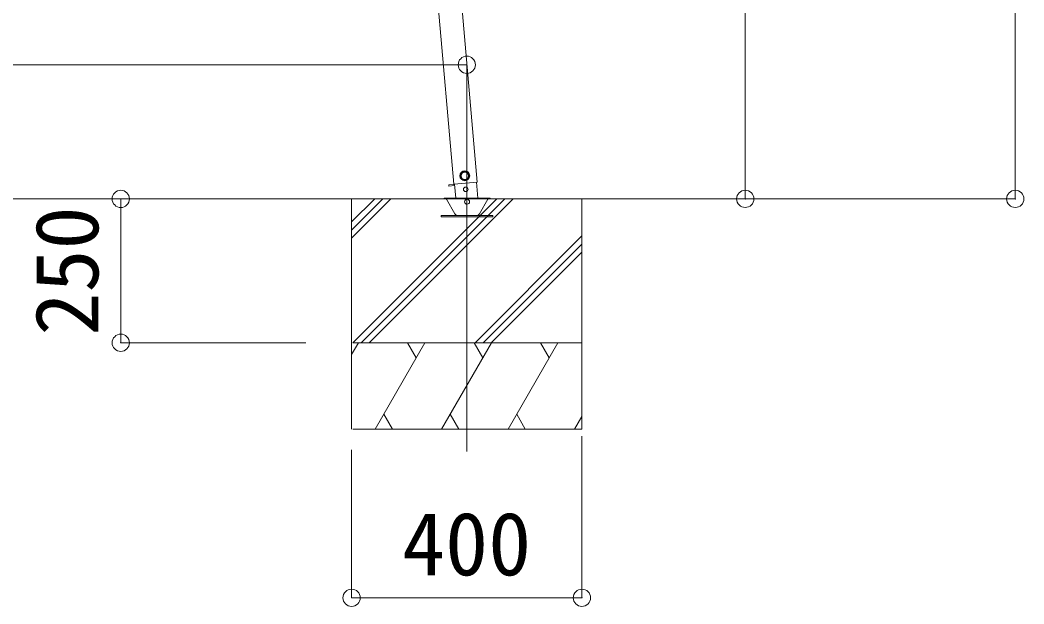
# Model space of a CAD drawing. Units: millimetres at full size. Extents: x -8385 to 8479, y -5853 to 5787.
# Drawn here: x 5701 to 7444, y -1824 to -810 of the extents above; entities that cross this region are included whole.
import ezdxf
from ezdxf.enums import TextEntityAlignment as Align

# ---------------------------------------------------------------- set-up
doc = ezdxf.new("R2010")
doc.units = ezdxf.units.MM
doc.header["$LTSCALE"] = 30
doc.header["$PDMODE"] = 32
doc.header["$PDSIZE"] = 30
for name, color, linetype, lineweight in [('0-0_0', 7, 'Continuous', 9), ('0-A_寸法', 6, 'Continuous', 9), ('1-0_FRAME', 7, 'Continuous', 9), ('1-2_GLASS_SEAL', 7, 'Continuous', 9), ('1-8', 2, 'Continuous', 9), ('1-A', 6, 'Continuous', 9)]:
    doc.layers.add(name, color=color, linetype=linetype, lineweight=lineweight)
doc.styles.add('ＭＳ ゴシック', font='')
doc.styles.get('ＭＳ ゴシック').set_extended_font_data('MS Gothic')

msp = doc.modelspace()

# ---------------------------------------------------------------- linework, layer by layer
at = {"layer": '0-0_0', "color": 6}
for p, q in [((7429.31, -1120.76), (7429.31, 2264.44)), ((6960.29, 2063.04), (6960.29, -1120.76))]:
    msp.add_line(p, q, dxfattribs=at)
at = {"layer": '0-0_0'}
msp.add_line((3906.69, -1120.81), (6828.51, -1120.81), dxfattribs=at)
at = {"layer": '0-A_寸法'}
for p, q in [((6960.29, -1120.76), (6312.75, -1120.76)), ((7429.31, -1120.76), (6960.29, -1120.76))]:
    msp.add_line(p, q, dxfattribs=at)
for p in [(6960.29, -1120.76), (7429.31, -1120.76)]:
    msp.add_point(p, dxfattribs=at)
at = {"layer": '1-0_FRAME'}
for p, q in [((6276.59, -1160.89), (6316.67, -1120.82)), ((6276.59, -1189.18), (6344.95, -1120.82)), ((6276.59, -1175.03), (6330.81, -1120.82)), ((6276.59, -1120.82), (6276.59, -1520.82)), ((6278.8, -1370.82), (6528.8, -1120.82)), ((6292.94, -1370.82), (6542.94, -1120.82)), ((6307.08, -1370.82), (6557.08, -1120.82)), ((6676.59, -1120.82), (6676.59, -1520.82)), ((6490.93, -1370.82), (6676.59, -1185.16)), ((6505.07, -1370.82), (6676.59, -1199.3)), ((6519.21, -1370.82), (6676.59, -1213.44)), ((6276.59, -1391.41), (6288.48, -1370.81)), ((6278.74, -1370.82), (6676.59, -1370.82)), ((6317.35, -1520.81), (6403.95, -1370.82)), ((6388.95, -1396.8), (6373.95, -1370.82)), ((6432.82, -1520.82), (6519.42, -1370.82)), ((6504.42, -1396.8), (6489.42, -1370.82)), ((6548.29, -1520.81), (6634.89, -1370.82)), ((6619.89, -1396.8), (6604.89, -1370.81)), ((6332.35, -1494.84), (6347.35, -1520.81)), ((6447.82, -1494.83), (6462.82, -1520.82)), ((6563.29, -1494.83), (6578.29, -1520.81)), ((6663.76, -1520.81), (6676.59, -1498.6)), ((6278.74, -1520.82), (6671.32, -1520.82)), ((6284, -1520.82), (6676.59, -1520.82))]:
    msp.add_line(p, q, dxfattribs=at)
at = {"layer": '1-2_GLASS_SEAL', "color": 4}
for p, q in [((6453.91, -1095.42), (6378.93, -237.2)), ((6494.75, -1091.85), (6419.77, -233.63))]:
    msp.add_line(p, q, dxfattribs=at)
at = {"layer": '1-2_GLASS_SEAL'}
for p, q in [((6472.55, -1073.2), (6466.4, -1077.51)), ((6466.4, -1077.51), (6467.05, -1084.99)), ((6479.35, -1076.38), (6472.55, -1073.2)), ((6480, -1083.85), (6479.35, -1076.38)), ((6445.47, -1096.45), (6455.33, -1095.59)), ((6445.47, -1096.45), (6445.64, -1098.45)), ((6455.5, -1097.59), (6445.64, -1098.45)), ((6453.91, -1095.42), (6494.75, -1091.85)), ((6455.3, -1095.29), (6457.45, -1119.8)), ((6467.05, -1084.99), (6473.85, -1088.16)), ((6473.85, -1088.16), (6480, -1083.85)), ((6495.79, -1119.81), (6493.36, -1091.97)), ((6437.14, -1120.8), (6437.14, -1119.8)), ((6517.14, -1119.81), (6437.14, -1119.8)), ((6517.14, -1120.81), (6437.14, -1120.8)), ((6437.15, -1120.8), (6437.15, -1119.8)), ((6437.15, -1119.8), (6517.14, -1119.81)), ((6437.15, -1120.8), (6517.14, -1120.81)), ((6455.84, -1146.81), (6441.12, -1121.3)), ((6513.18, -1121.31), (6498.46, -1146.81)), ((6517.14, -1119.81), (6517.14, -1120.81)), ((6517.14, -1120.81), (6517.14, -1119.81)), ((6431.9, -1149.8), (6431.9, -1151.8)), ((6521.9, -1149.81), (6431.9, -1149.8)), ((6521.9, -1151.81), (6521.9, -1149.81)), ((6431.9, -1151.8), (6521.9, -1151.81))]:
    msp.add_line(p, q, dxfattribs=at)
for centre, radius in [((6473.2, -1080.68), 8.5), ((6473.2, -1080.68), 7.7), ((6473.2, -1080.68), 6.5), ((6474.86, -1104.23), 4)]:
    msp.add_circle(centre, radius, dxfattribs=at)
for centre, radius, start, end in [((6440.25, -1121.8), 1, 29.993, 89.993), ((6477.15, -1125.81), 4.25, 183.36529, 176.62071), ((6514.05, -1121.81), 1, 89.993, 149.993), ((6461.03, -1143.81), 6, 209.993, 269.993), ((6493.26, -1143.81), 6, 269.993, 329.993)]:
    msp.add_arc(centre, radius, start, end, dxfattribs=at)
at = {"layer": '1-8'}
msp.add_line((6476.71, -1559.91), (6476.71, -1115.72), dxfattribs=at)
at = {"layer": '1-A'}
for p, q in [((3906.69, -887.86), (6476.71, -887.86)), ((6476.71, -887.86), (6476.71, -1120.82)), ((5875.67, -1120.82), (6197.31, -1120.82)), ((5875.67, -1370.82), (5875.67, -1120.82)), ((5875.67, -1370.82), (6197.31, -1370.82)), ((6676.59, -1813.87), (6676.59, -1533.16)), ((6276.59, -1813.87), (6276.59, -1556.81)), ((6276.59, -1813.87), (6676.59, -1813.87))]:
    msp.add_line(p, q, dxfattribs=at)
for p in [(6476.71, -887.86), (5875.67, -1120.82), (5875.67, -1370.82), (6276.59, -1813.87), (6676.59, -1813.87)]:
    msp.add_point(p, dxfattribs=at)

# ---------------------------------------------------------------- texts
at = {"layer": '1-A', "color": 7, "style": 'ＭＳ ゴシック'}
msp.add_text('250', height=110, rotation=90, dxfattribs=at).set_placement((5869.67, -1358.32), align=Align.BOTTOM_LEFT)
msp.add_text('400', height=110, dxfattribs=at).set_placement((6364.09, -1807.87), align=Align.BOTTOM_LEFT)

doc.saveas('drawing.dxf')
